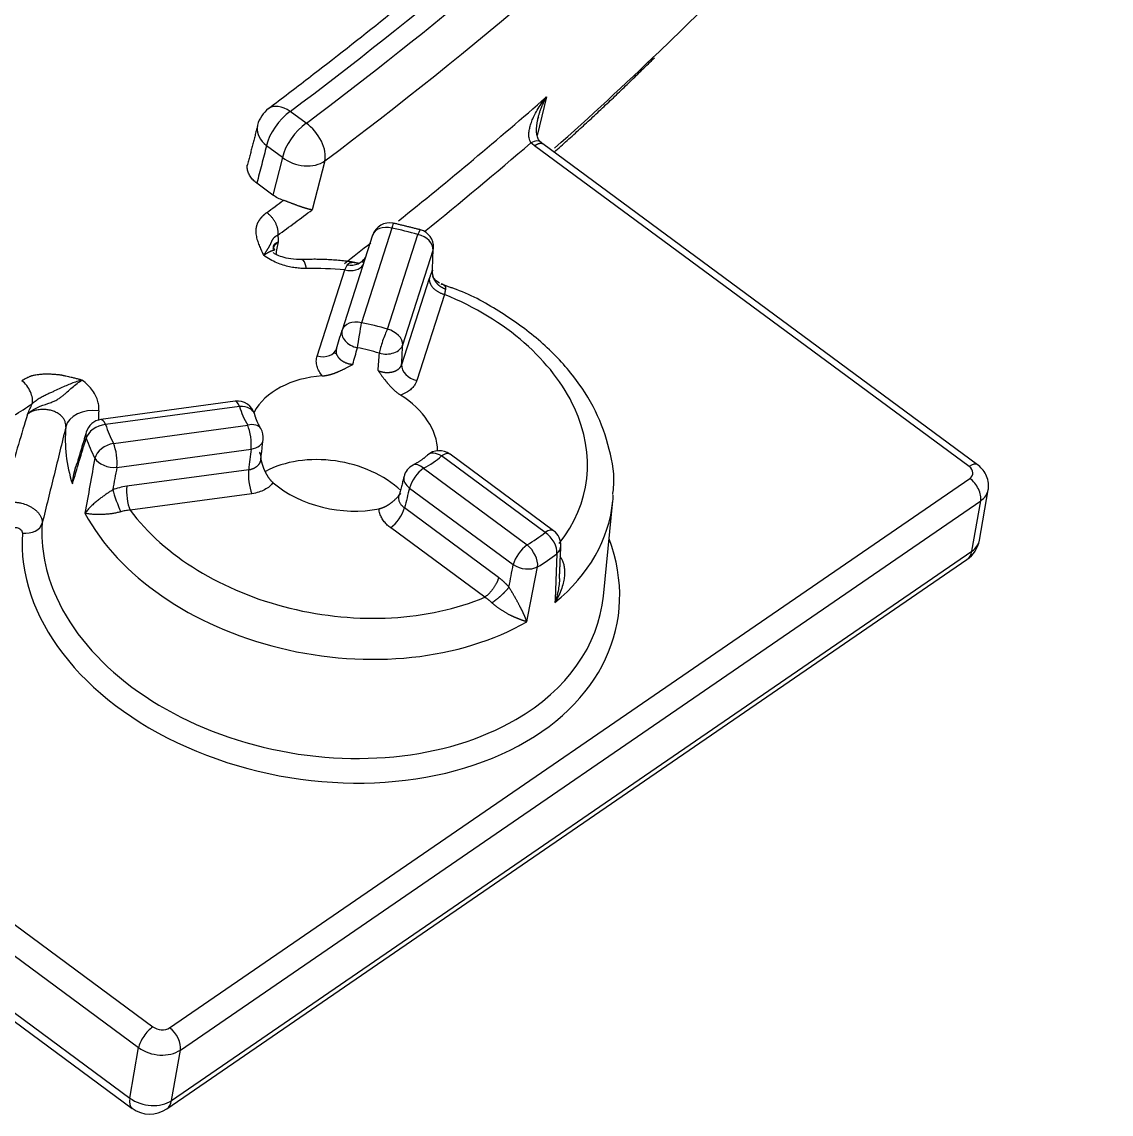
# Model space of a CAD drawing. Header units: millimetres. Extents: x -1286 to 291, y 5350 to 5880.
# Drawn here: x 190.62 to 208.97, y 5606.05 to 5624.45 of the extents above; entities that cross this region are included whole.
import ezdxf

# ---------------------------------------------------------------- set-up
doc = ezdxf.new("R2010")
doc.units = ezdxf.units.MM
doc.layers.add('粗实线层', color=7, linetype='Continuous', lineweight=35)

msp = doc.modelspace()

# ---------------------------------------------------------------- linework, layer by layer
at = {"layer": '粗实线层', "lineweight": 25}
for p, q in [((199.454, 5623.184), (199.298, 5622.533)), ((195.405, 5622.739), (195.136, 5622.937)), ((206.714, 5616.986), (199.394, 5622.394)), ((195.008, 5622.163), (194.739, 5622.362)), ((206.572, 5616.956), (199.254, 5622.362)), ((195.008, 5622.163), (194.844, 5621.531)), ((195.72, 5622.104), (195.507, 5621.281)), ((194.844, 5621.531), (194.575, 5621.73)), ((196.85, 5620.974), (196.337, 5619.377)), ((196.525, 5620.852), (196.012, 5619.255)), ((196.775, 5619.27), (197.288, 5620.866)), ((197.032, 5619.004), (197.545, 5620.601)), ((195.591, 5618.818), (196.058, 5620.269)), ((197.48, 5620.122), (197.014, 5618.671)), ((197.737, 5619.857), (197.271, 5618.406)), ((194.208, 5618.056), (191.949, 5617.749)), ((194.286, 5617.97), (192.026, 5617.663)), ((192.161, 5617.347), (194.421, 5617.654)), ((192.217, 5616.943), (194.477, 5617.25)), ((199.433, 5615.845), (197.687, 5617.135)), ((199.575, 5615.875), (197.829, 5617.165)), ((194.438, 5616.903), (192.385, 5616.624)), ((197.383, 5616.927), (199.13, 5615.637)), ((206.714, 5616.986), (206.71, 5616.989)), ((193.105, 5607.502), (206.585, 5616.755)), ((194.493, 5616.499), (192.441, 5616.221)), ((197.148, 5616.594), (198.894, 5615.305)), ((206.747, 5615.716), (206.896, 5616.565)), ((193.288, 5607.126), (206.768, 5616.38)), ((200.412, 5614.775), (200.572, 5616.378)), ((206.62, 5615.53), (206.768, 5616.38)), ((198.648, 5615.087), (197.062, 5616.259)), ((198.413, 5614.755), (196.827, 5615.927)), ((199.697, 5615.62), (199.697, 5615.629)), ((193.057, 5606.134), (206.537, 5615.388)), ((193.14, 5606.277), (206.62, 5615.53)), ((185.504, 5612.924), (192.823, 5607.518)), ((185.265, 5612.573), (192.584, 5607.167)), ((185.07, 5611.758), (192.436, 5606.317)), ((185.109, 5611.585), (192.474, 5606.144)), ((192.436, 5606.317), (192.584, 5607.167)), ((193.14, 5606.277), (193.288, 5607.126))]:
    msp.add_line(p, q, dxfattribs=at)
for centre, radius, start, end in [((195.074, 5622.584), 0.502, 126.8854, 165.501), ((196.813, 5620.762), 0.301, 78.33, 162.1793), ((197.251, 5620.654), 0.301, 357.7001, 74.0798), ((194.249, 5617.757), 0.301, 14.5568, 97.7315), ((191.989, 5617.45), 0.301, 97.7315, 163.3435), ((194.384, 5617.441), 0.301, 353.5121, 31.0536), ((197.65, 5616.923), 0.301, 53.5479, 131.9778), ((197.346, 5616.714), 0.301, 117.5802, 165.6374), ((199.396, 5615.633), 0.301, 357.5755, 53.5479), ((206.252, 5615.802), 0.502, 304.4683, 350.1023), ((192.773, 5606.549), 0.502, 233.5479, 304.4683)]:
    msp.add_arc(centre, radius, start, end, dxfattribs=at)
for centre, major_axis, ratio, start_param, end_param in [((117.572, 5671.681), (-100.514, 17.538), 0.699163, 2.666587, 3.090362), ((118.304, 5675.876), (99.938, -17.438), 0.699163, 5.701941, 5.898069), ((118.304, 5675.876), (100.3, -17.501), 0.699163, 5.701799, 5.897204), ((118.239, 5675.504), (100.794, -17.587), 0.699163, 5.701799, 5.816581), ((117.572, 5671.681), (-100.514, 17.538), 0.699163, 2.636324, 2.666587), ((117.799, 5672.985), (-100.609, 17.555), 0.699163, 2.588482, 2.628921), ((195.074, 5622.584), (0.299, 0.404), 0.415765, 0.876896, 2.421512), ((195.074, 5622.584), (0.302, -0.402), 0.597551, 2.082404, 3.141583), ((195.074, 5622.584), (0.486, -0.126), 0.704139, 3.244749, 4.147484), ((195.074, 5622.584), (0.486, -0.126), 0.704139, 3.141608, 3.244749), ((195.343, 5622.385), (0.299, 0.404), 0.415765, 0.876896, 2.421512), ((195.343, 5622.385), (0.302, -0.402), 0.597495, 0.45934, 2.082496), ((117.76, 5672.762), (-100.906, 17.607), 0.699163, 2.592375, 2.621288), ((199.156, 5622.199), (-0.201, -0.225), 0.476155, 3.083616, 4.060737), ((195.343, 5622.385), (0.486, -0.126), 0.70414, 4.147487, 5.758798), ((118.131, 5674.885), (100.436, -17.525), 0.699163, 5.692755, 5.697), ((118.092, 5674.662), (100.732, -17.576), 0.699163, 5.692754, 5.701516), ((196.813, 5620.762), (0.287, -0.092), 0.711601, 1.669509, 3.15304), ((196.813, 5620.762), (-0.061, -0.295), 0.031611, 3.141363, 3.916309), ((196.148, 5618.055), (-4.225, 0.737), 0.699163, 4.562622, 4.668161), ((197.251, 5620.654), (-0.083, -0.29), 0.106678, 3.141375, 3.921447), ((117.799, 5672.985), (-100.609, 17.555), 0.699163, 2.574264, 2.581164), ((197.251, 5620.654), (-0.287, 0.092), 0.711601, 3.327571, 4.811101), ((197.251, 5620.654), (-0.301, 0.012), 0.723574, 2.95225, 3.141609), ((195.349, 5619.939), (0.01, -0.502), 0.191446, 2.348767, 3.141675), ((196.095, 5620.481), (-0.287, 0.092), 0.711602, 1.669509, 2.962711), ((196.14, 5620.621), (-0.286, 0.094), 0.888926, 1.731421, 2.953954), ((196.025, 5617.347), (-4.089, 0.714), 0.699163, 4.825733, 4.983467), ((196.025, 5617.347), (-4.089, 0.714), 0.699163, 2.777783, 4.405048), ((196.3, 5619.165), (-0.288, 0.088), 0.6951, 6.271999, 7.961095), ((196.3, 5619.165), (0.287, -0.092), 0.711601, 1.669509, 3.153038), ((196.3, 5619.165), (0.047, 0.298), 0.015553, 3.938061, 5.50884), ((196.148, 5618.055), (1.881, -0.328), 0.699163, 1.355045, 1.592551), ((196.738, 5619.057), (0.096, 0.286), 0.15306, 0.785859, 2.356752), ((196.738, 5619.057), (-0.287, 0.092), 0.711601, 3.327566, 4.81109), ((195.629, 5619.031), (-0.287, 0.092), 0.711601, 1.669509, 3.153039), ((196.111, 5617.843), (1.584, -0.276), 0.699163, 1.355046, 1.592551), ((196.738, 5619.057), (-0.301, 0.017), 0.683031, 1.273677, 2.962772), ((197.308, 5618.618), (0.287, -0.092), 0.711601, 3.327571, 4.811102), ((196.025, 5617.347), (-1.584, 0.276), 0.699163, 5.052819, 6.050519), ((196.025, 5617.347), (-1.584, 0.276), 0.699163, 3.276556, 4.177963), ((118.092, 5674.662), (100.732, -17.576), 0.699163, 5.623662, 5.632421), ((194.249, 5617.757), (0.041, -0.299), 0.295836, 2.320462, 3.141576), ((194.249, 5617.757), (-0.292, -0.076), 0.68135, 3.141871, 4.41202), ((196.148, 5618.055), (1.881, -0.328), 0.699163, 3.449441, 3.686946), ((191.851, 5617.539), (-0.501, 0.045), 0.713738, 4.652647, 6.171083), ((196.025, 5617.347), (4.089, -0.714), 0.699163, 3.200118, 3.25255), ((195.966, 5617.012), (4.584, -0.8), 0.699163, 3.200118, 3.4921), ((191.989, 5617.45), (0.284, 0.1), 0.665583, 1.213408, 2.731831), ((191.989, 5617.45), (0.041, -0.299), 0.295836, 2.32045, 3.141579), ((196.148, 5618.055), (-4.225, 0.737), 0.699163, 0.373831, 0.47937), ((194.384, 5617.441), (-0.258, -0.156), 0.611252, 3.141594, 4.224686), ((194.384, 5617.441), (-0.041, 0.299), 0.295836, 3.978512, 5.462042), ((191.989, 5617.45), (-0.289, 0.086), 0.738288, 6.283165, 6.739697), ((196.113, 5617.854), (-4.522, 0.789), 0.699163, 0.373831, 0.47937), ((194.384, 5617.441), (-0.3, 0.034), 0.642816, 1.957884, 3.141596), ((192.124, 5617.135), (0.269, 0.136), 0.634375, 1.130102, 2.648528), ((192.124, 5617.135), (-0.041, 0.299), 0.295836, 3.978511, 5.462041), ((192.124, 5617.135), (-0.297, 0.055), 0.62496, 0.487819, 2.001551), ((195.778, 5615.932), (1.584, -0.276), 0.699163, 0.818056, 2.415458), ((196.148, 5618.055), (1.881, -0.328), 0.699163, 5.543836, 5.781342), ((197.65, 5616.923), (0.202, -0.224), 0.626805, 2.02788, 3.138755), ((197.65, 5616.923), (-0.179, -0.243), 0.415765, 3.141605, 4.01848), ((194.53, 5616.712), (0.041, -0.299), 0.295836, 3.978512, 5.462042), ((197.346, 5616.714), (0.179, 0.243), 0.415765, 0.876905, 2.360412), ((197.346, 5616.714), (0.14, -0.267), 0.52829, 2.174052, 3.141585), ((206.535, 5616.744), (-0.179, -0.243), 0.415765, 3.181817, 4.018489), ((206.438, 5616.864), (-0.198, 0.035), 0.699163, 2.520996, 4.091792), ((196.025, 5617.347), (-1.584, 0.276), 0.699163, 0.864024, 2.083572), ((197.346, 5616.714), (-0.292, 0.075), 0.650098, 0.067534, 1.002375), ((197.346, 5616.714), (-0.292, 0.075), 0.650098, 6.283178, 6.350714), ((206.548, 5616.543), (-0.171, 0.249), 0.581644, 3.678077, 5.248879), ((192.24, 5616.373), (0.106, -0.282), 0.091291, 3.934388, 5.362114), ((192.478, 5616.433), (0.041, -0.299), 0.295836, 3.978511, 5.462), ((206.4, 5616.651), (-0.495, 0.086), 0.699163, 2.520996, 3.141609), ((206.4, 5616.651), (-0.495, 0.086), 0.699163, 3.141608, 3.225767), ((195.966, 5617.012), (4.584, -0.8), 0.699163, 5.738682, 6.334485), ((195.966, 5617.012), (4.584, -0.8), 0.699163, 0.0513, 0.080342), ((195.966, 5617.012), (4.584, -0.8), 0.699163, 3.644287, 5.586495), ((196.025, 5617.347), (-4.089, 0.714), 0.699163, 0.636942, 2.310655), ((196.864, 5616.139), (-0.179, -0.243), 0.415765, 0.876893, 2.360426), ((190.663, 5616.049), (0.301, -0.02), 0.713021, 4.637365, 6.15568), ((195.689, 5615.425), (-4.7, 0.82), 0.699163, 0.073696, 0.44408), ((195.654, 5615.224), (-4.996, 0.872), 0.699163, 0.073696, 3.530278), ((196.148, 5618.055), (-4.225, 0.737), 0.699163, 2.468227, 2.573765), ((199.396, 5615.633), (-0.179, -0.243), 0.415765, 3.141605, 4.018488), ((199.396, 5615.633), (-0.184, 0.238), 0.602764, 3.69676, 5.215187), ((199.093, 5615.424), (0.179, 0.243), 0.415765, 0.876896, 2.360426), ((199.093, 5615.424), (-0.157, 0.258), 0.558905, 3.761644, 5.280077), ((199.396, 5615.633), (-0.301, 0.013), 0.726549, 2.4829, 3.14161), ((206.252, 5615.802), (-0.495, 0.086), 0.699163, 2.520996, 3.141609), ((196.113, 5617.854), (-4.522, 0.789), 0.699163, 2.468227, 2.573765), ((206.252, 5615.802), (-0.284, 0.414), 0.581644, 3.141575, 3.678077), ((199.093, 5615.424), (-0.296, 0.056), 0.625276, 0.962388, 2.47612), ((195.689, 5615.425), (-4.7, 0.82), 0.699163, 0.44408, 2.447883), ((195.689, 5615.425), (-4.7, 0.82), 0.699163, 2.447883, 3.192856), ((192.786, 5607.305), (0.179, 0.243), 0.415765, 0.87689, 2.447692), ((192.958, 5607.61), (-0.198, 0.035), 0.699163, 0.9502, 2.520996), ((193.068, 5607.289), (-0.171, 0.249), 0.581644, 3.678077, 5.248873), ((192.921, 5607.398), (-0.495, 0.086), 0.699163, 0.9502, 2.520996), ((192.773, 5606.549), (0.299, 0.404), 0.415765, 2.447692, 3.141617), ((192.773, 5606.549), (-0.495, 0.086), 0.699163, 0.9502, 2.520996), ((192.773, 5606.549), (-0.284, 0.414), 0.581644, 3.141575, 3.678077)]:
    msp.add_ellipse(centre, major_axis=major_axis, ratio=ratio, start_param=start_param, end_param=end_param, dxfattribs=at)
for points, knots in [([(205.895, 5633.436), (205.547, 5633.021), (204.517, 5631.827), (202.717, 5629.895), (200.437, 5627.675), (198.019, 5625.536), (196.1, 5623.991), (194.998, 5623.155), (194.772, 5622.985)], [0, 0, 0, 0, 0.109779, 0.319044, 0.528285, 0.737487, 0.946652, 1, 1, 1, 1]), ([(199.296, 5622.741), (199.296, 5622.742), (199.297, 5622.751), (199.3, 5622.77), (199.306, 5622.799), (199.313, 5622.831), (199.321, 5622.86), (199.329, 5622.887), (199.336, 5622.912), (199.344, 5622.937), (199.354, 5622.965), (199.364, 5622.993), (199.376, 5623.022), (199.389, 5623.053), (199.403, 5623.084), (199.418, 5623.117), (199.435, 5623.15), (199.447, 5623.172), (199.454, 5623.184)], [0, 0, 0, 0, 0.003283, 0.059665, 0.121329, 0.188583, 0.261555, 0.312628, 0.366888, 0.424353, 0.485035, 0.548943, 0.61608, 0.686433, 0.759992, 0.836767, 0.916768, 1, 1, 1, 1]), ([(199.351, 5622.428), (199.336, 5622.443), (199.309, 5622.48), (199.282, 5622.584), (199.285, 5622.714), (199.312, 5622.814), (199.324, 5622.849)], [0, 0, 0, 0, 0.153677, 0.338323, 0.773457, 1, 1, 1, 1]), ([(194.575, 5621.73), (194.552, 5621.747), (194.53, 5621.766), (194.502, 5621.795), (194.493, 5621.805), (194.477, 5621.826), (194.469, 5621.837), (194.448, 5621.869), (194.438, 5621.891), (194.426, 5621.925), (194.422, 5621.936), (194.417, 5621.959), (194.415, 5621.971), (194.413, 5621.999), (194.413, 5622.015), (194.415, 5622.031)], [0, 0, 0, 0, 0.211311, 0.211311, 0.316966, 0.316966, 0.422621, 0.422621, 0.633932, 0.633932, 0.739587, 0.739587, 0.845242, 0.845242, 1, 1, 1, 1]), ([(195.507, 5621.281), (195.505, 5621.281), (195.501, 5621.282), (195.495, 5621.283), (195.488, 5621.284), (195.482, 5621.285), (195.476, 5621.286), (195.47, 5621.287), (195.463, 5621.289), (195.457, 5621.29), (195.45, 5621.292), (195.444, 5621.293), (195.437, 5621.295), (195.431, 5621.297), (195.424, 5621.299), (195.417, 5621.301), (195.411, 5621.302), (195.404, 5621.304), (195.398, 5621.306), (195.391, 5621.308), (195.385, 5621.31), (195.378, 5621.312), (195.372, 5621.314), (195.365, 5621.316), (195.359, 5621.318), (195.353, 5621.32), (195.347, 5621.322), (195.341, 5621.324), (195.335, 5621.326), (195.329, 5621.328), (195.323, 5621.33), (195.317, 5621.332), (195.312, 5621.334), (195.306, 5621.336), (195.301, 5621.338), (195.296, 5621.34), (195.287, 5621.343), (195.274, 5621.348), (195.256, 5621.354), (195.239, 5621.361), (195.222, 5621.368), (195.204, 5621.374), (195.187, 5621.381), (195.17, 5621.387), (195.152, 5621.394), (195.135, 5621.4), (195.118, 5621.407), (195.102, 5621.413), (195.085, 5621.419), (195.069, 5621.425), (195.053, 5621.43), (195.037, 5621.436), (195.027, 5621.439), (195.021, 5621.441)], [0, 0, 0, 0, 0.02138, 0.042423, 0.06313, 0.0835, 0.103533, 0.12323, 0.14259, 0.161614, 0.180301, 0.198652, 0.216666, 0.234344, 0.251686, 0.268692, 0.285362, 0.301696, 0.317695, 0.333357, 0.348684, 0.363676, 0.378332, 0.392654, 0.40664, 0.420292, 0.433609, 0.446592, 0.459241, 0.471556, 0.483537, 0.495185, 0.506501, 0.517483, 0.528134, 0.538452, 0.54844, 0.581474, 0.613798, 0.645424, 0.676364, 0.706632, 0.736241, 0.765206, 0.793545, 0.821273, 0.84841, 0.874975, 0.900989, 0.926474, 0.951454, 0.975954, 1, 1, 1, 1]), ([(194.742, 5621.234), (194.738, 5621.232), (194.732, 5621.227), (194.722, 5621.219), (194.713, 5621.212), (194.704, 5621.204), (194.695, 5621.196), (194.686, 5621.188), (194.677, 5621.179), (194.669, 5621.171), (194.661, 5621.163), (194.653, 5621.154), (194.645, 5621.145), (194.638, 5621.136), (194.631, 5621.127), (194.624, 5621.118), (194.618, 5621.109), (194.611, 5621.099), (194.605, 5621.089), (194.6, 5621.08), (194.594, 5621.07), (194.589, 5621.06), (194.583, 5621.049), (194.578, 5621.037), (194.574, 5621.025), (194.57, 5621.012), (194.567, 5620.999), (194.564, 5620.985), (194.561, 5620.971), (194.56, 5620.957), (194.558, 5620.942), (194.558, 5620.926), (194.558, 5620.911), (194.558, 5620.895), (194.561, 5620.869), (194.566, 5620.834), (194.577, 5620.789), (194.59, 5620.746), (194.605, 5620.705), (194.621, 5620.665), (194.638, 5620.627), (194.655, 5620.589), (194.673, 5620.552), (194.685, 5620.527), (194.69, 5620.515)], [0, 0, 0, 0, 0.014029, 0.028065, 0.042111, 0.056169, 0.070239, 0.084321, 0.098415, 0.112523, 0.126643, 0.140778, 0.154929, 0.169096, 0.183281, 0.197487, 0.211714, 0.225966, 0.240242, 0.254544, 0.268872, 0.283224, 0.299128, 0.315529, 0.332418, 0.34978, 0.367597, 0.385851, 0.40453, 0.423622, 0.443117, 0.463005, 0.483278, 0.503928, 0.52495, 0.583721, 0.64099, 0.696516, 0.750296, 0.802381, 0.852987, 0.902519, 0.951395, 1, 1, 1, 1]), ([(194.929, 5620.852), (194.928, 5620.852), (194.926, 5620.851), (194.922, 5620.849), (194.919, 5620.847), (194.914, 5620.845), (194.91, 5620.843), (194.905, 5620.84), (194.901, 5620.838), (194.896, 5620.835), (194.89, 5620.832), (194.885, 5620.828), (194.88, 5620.824), (194.875, 5620.82), (194.87, 5620.816), (194.865, 5620.812), (194.86, 5620.807), (194.855, 5620.802), (194.85, 5620.797), (194.846, 5620.792), (194.842, 5620.786), (194.839, 5620.781), (194.835, 5620.775), (194.832, 5620.77), (194.829, 5620.764), (194.826, 5620.759), (194.824, 5620.753), (194.821, 5620.747), (194.819, 5620.742), (194.817, 5620.736), (194.814, 5620.731), (194.812, 5620.725), (194.81, 5620.72), (194.807, 5620.714), (194.805, 5620.708), (194.802, 5620.702), (194.799, 5620.696), (194.796, 5620.69), (194.793, 5620.683), (194.789, 5620.677), (194.786, 5620.67), (194.781, 5620.662), (194.777, 5620.654), (194.772, 5620.646), (194.767, 5620.637), (194.761, 5620.628), (194.755, 5620.618), (194.748, 5620.608), (194.741, 5620.597), (194.734, 5620.585), (194.726, 5620.572), (194.718, 5620.559), (194.709, 5620.545), (194.7, 5620.53), (194.694, 5620.52), (194.69, 5620.515)], [0, 0, 0, 0, 0.005645, 0.012155, 0.019523, 0.027741, 0.036796, 0.046677, 0.057367, 0.068849, 0.081099, 0.094092, 0.107797, 0.122179, 0.137197, 0.152814, 0.169001, 0.185724, 0.202952, 0.22065, 0.238781, 0.257309, 0.276194, 0.295395, 0.31487, 0.334577, 0.35449, 0.374589, 0.39486, 0.415293, 0.435884, 0.456639, 0.477567, 0.498666, 0.519936, 0.541382, 0.563017, 0.584858, 0.606916, 0.629201, 0.651724, 0.674503, 0.697554, 0.720885, 0.744512, 0.768449, 0.792708, 0.817303, 0.842247, 0.867554, 0.893237, 0.919309, 0.945785, 0.972677, 1, 1, 1, 1]), ([(194.69, 5620.515), (194.691, 5620.516), (194.694, 5620.517), (194.697, 5620.52), (194.701, 5620.522), (194.704, 5620.525), (194.708, 5620.528), (194.712, 5620.531), (194.717, 5620.534), (194.721, 5620.537), (194.725, 5620.54), (194.73, 5620.543), (194.735, 5620.546), (194.74, 5620.549), (194.745, 5620.552), (194.75, 5620.555), (194.755, 5620.558), (194.76, 5620.561), (194.765, 5620.564), (194.771, 5620.568), (194.776, 5620.57), (194.782, 5620.573), (194.787, 5620.576), (194.793, 5620.579), (194.799, 5620.582), (194.804, 5620.584), (194.81, 5620.587), (194.816, 5620.589), (194.821, 5620.591), (194.827, 5620.593), (194.832, 5620.595), (194.837, 5620.596), (194.843, 5620.598), (194.848, 5620.599), (194.851, 5620.6), (194.854, 5620.601), (194.856, 5620.601), (194.858, 5620.602), (194.861, 5620.603), (194.864, 5620.605), (194.868, 5620.606), (194.871, 5620.607), (194.874, 5620.608), (194.876, 5620.609), (194.877, 5620.61), (194.877, 5620.611), (194.876, 5620.613), (194.874, 5620.614), (194.871, 5620.616), (194.868, 5620.619), (194.865, 5620.622), (194.862, 5620.626), (194.86, 5620.63), (194.857, 5620.635), (194.855, 5620.64), (194.854, 5620.647), (194.853, 5620.653), (194.854, 5620.658), (194.854, 5620.663), (194.855, 5620.666), (194.856, 5620.67), (194.857, 5620.674), (194.858, 5620.677), (194.86, 5620.681), (194.862, 5620.684), (194.864, 5620.687), (194.866, 5620.691), (194.868, 5620.694), (194.87, 5620.697), (194.873, 5620.7), (194.875, 5620.703), (194.878, 5620.705), (194.88, 5620.708), (194.883, 5620.71), (194.886, 5620.713), (194.888, 5620.715), (194.891, 5620.717), (194.894, 5620.719), (194.897, 5620.721), (194.899, 5620.723), (194.902, 5620.725), (194.905, 5620.726), (194.907, 5620.728), (194.91, 5620.729), (194.912, 5620.73), (194.915, 5620.732), (194.917, 5620.733), (194.919, 5620.734), (194.921, 5620.735), (194.923, 5620.736), (194.925, 5620.736), (194.927, 5620.737), (194.928, 5620.738), (194.93, 5620.738), (194.931, 5620.739), (194.933, 5620.739), (194.934, 5620.74), (194.935, 5620.74), (194.935, 5620.74), (194.936, 5620.74), (194.937, 5620.741), (194.937, 5620.741), (194.937, 5620.741), (194.937, 5620.741), (194.938, 5620.741)], [0, 0, 0, 0, 0.004567, 0.00937, 0.014409, 0.019685, 0.025198, 0.030947, 0.036933, 0.043155, 0.049615, 0.056311, 0.063245, 0.070416, 0.077825, 0.085471, 0.093355, 0.101478, 0.109839, 0.118439, 0.127279, 0.136359, 0.14568, 0.155242, 0.165046, 0.175093, 0.185385, 0.195923, 0.206709, 0.217744, 0.229031, 0.240573, 0.252374, 0.264437, 0.276767, 0.280146, 0.285934, 0.294144, 0.3048, 0.317932, 0.333589, 0.35184, 0.372802, 0.39664, 0.420854, 0.44593, 0.472052, 0.49942, 0.528255, 0.550735, 0.573848, 0.597639, 0.622161, 0.647472, 0.676125, 0.701589, 0.723433, 0.741356, 0.755154, 0.764685, 0.774751, 0.784652, 0.794385, 0.803944, 0.813325, 0.822518, 0.831516, 0.840313, 0.848903, 0.857279, 0.865437, 0.873372, 0.881082, 0.888561, 0.895808, 0.902819, 0.909593, 0.916128, 0.922421, 0.928473, 0.934281, 0.939845, 0.945164, 0.950238, 0.955066, 0.959648, 0.963984, 0.968073, 0.971916, 0.975513, 0.978863, 0.981966, 0.984823, 0.987434, 0.989798, 0.991916, 0.993788, 0.995413, 0.996793, 0.997926, 0.998814, 0.999455, 0.999851, 1, 1, 1, 1]), ([(194.852, 5620.616), (194.852, 5620.617), (194.852, 5620.618), (194.856, 5620.643), (194.865, 5620.666), (194.894, 5620.707), (194.913, 5620.725), (194.938, 5620.741)], [0, 0, 0, 0, 0.025816, 0.025816, 0.512908, 0.512908, 1, 1, 1, 1]), ([(194.929, 5620.852), (194.929, 5620.849), (194.93, 5620.841), (194.931, 5620.83), (194.932, 5620.817), (194.934, 5620.804), (194.935, 5620.79), (194.936, 5620.774), (194.937, 5620.758), (194.937, 5620.747), (194.938, 5620.741)], [0, 0, 0, 0, 0.098039, 0.203768, 0.317195, 0.438326, 0.567168, 0.703725, 0.848001, 1, 1, 1, 1]), ([(195.348, 5620.442), (195.274, 5620.442), (195.146, 5620.449), (194.995, 5620.486), (194.9, 5620.524), (194.865, 5620.548), (194.854, 5620.56)], [0, 0, 0, 0, 0.275603, 0.529606, 0.768836, 1, 1, 1, 1]), ([(196.103, 5620.354), (196.104, 5620.356), (196.105, 5620.358), (196.108, 5620.362), (196.11, 5620.365), (196.113, 5620.368), (196.115, 5620.371), (196.118, 5620.374), (196.121, 5620.377), (196.125, 5620.379), (196.128, 5620.381), (196.131, 5620.384), (196.135, 5620.386), (196.139, 5620.388), (196.143, 5620.389), (196.147, 5620.391), (196.152, 5620.392), (196.156, 5620.394), (196.161, 5620.395), (196.166, 5620.396), (196.171, 5620.396), (196.176, 5620.397), (196.182, 5620.397), (196.187, 5620.398), (196.193, 5620.398), (196.199, 5620.398), (196.205, 5620.397), (196.211, 5620.397), (196.218, 5620.396), (196.224, 5620.396), (196.231, 5620.395), (196.238, 5620.394), (196.245, 5620.392), (196.251, 5620.391), (196.258, 5620.39), (196.265, 5620.388), (196.273, 5620.386), (196.281, 5620.385), (196.286, 5620.383), (196.288, 5620.382)], [0, 0, 0, 0, 0.023896, 0.047894, 0.072005, 0.096236, 0.120596, 0.145095, 0.169741, 0.194542, 0.219508, 0.244646, 0.269965, 0.295473, 0.321178, 0.347089, 0.373212, 0.399557, 0.42613, 0.452938, 0.47999, 0.507292, 0.534851, 0.562674, 0.590768, 0.619139, 0.647793, 0.676738, 0.705978, 0.73552, 0.765369, 0.795531, 0.826012, 0.850197, 0.876852, 0.905986, 0.937607, 0.971723, 1, 1, 1, 1]), ([(196.379, 5620.442), (196.368, 5620.441), (196.357, 5620.43), (196.35, 5620.408), (196.353, 5620.394)], [0, 0, 0, 0, 0.554031, 1, 1, 1, 1]), ([(197.532, 5620.26), (197.531, 5620.258), (197.529, 5620.254), (197.526, 5620.247), (197.523, 5620.241), (197.52, 5620.234), (197.517, 5620.226), (197.514, 5620.219), (197.511, 5620.211), (197.508, 5620.203), (197.505, 5620.195), (197.502, 5620.187), (197.499, 5620.178), (197.496, 5620.17), (197.493, 5620.16), (197.49, 5620.151), (197.486, 5620.142), (197.483, 5620.132), (197.481, 5620.125), (197.48, 5620.122)], [0, 0, 0, 0, 0.057616, 0.115378, 0.173288, 0.231348, 0.289559, 0.347923, 0.40644, 0.465111, 0.523936, 0.582915, 0.642047, 0.701332, 0.760768, 0.820354, 0.88009, 0.939972, 1, 1, 1, 1]), ([(197.527, 5620.26), (197.528, 5620.261), (197.53, 5620.262), (197.532, 5620.264), (197.534, 5620.266), (197.536, 5620.267), (197.537, 5620.267), (197.537, 5620.267), (197.537, 5620.267), (197.537, 5620.265), (197.536, 5620.264), (197.534, 5620.262), (197.532, 5620.261), (197.532, 5620.26)], [0, 0, 0, 0, 0.100887, 0.203943, 0.304045, 0.401195, 0.495401, 0.586672, 0.675015, 0.760455, 0.843065, 0.922901, 1, 1, 1, 1]), ([(197.654, 5620.048), (197.625, 5620.062), (197.582, 5620.093), (197.549, 5620.141), (197.539, 5620.163)], [0, 0, 0, 0, 0.568085, 1, 1, 1, 1]), ([(197.686, 5620.039), (197.686, 5620.039), (197.69, 5620.037), (197.697, 5620.034), (197.707, 5620.029), (197.716, 5620.023), (197.724, 5620.017), (197.731, 5620.011), (197.737, 5620.005), (197.742, 5619.999), (197.746, 5619.992), (197.749, 5619.986), (197.752, 5619.979), (197.754, 5619.973), (197.755, 5619.967), (197.755, 5619.961), (197.755, 5619.955), (197.754, 5619.951), (197.754, 5619.949)], [0, 0, 0, 0, 0.001492, 0.086531, 0.173203, 0.261532, 0.340647, 0.416386, 0.488792, 0.557911, 0.623796, 0.686502, 0.746091, 0.802632, 0.856201, 0.906884, 0.95478, 1, 1, 1, 1]), ([(197.754, 5619.949), (197.754, 5619.947), (197.753, 5619.944), (197.751, 5619.938), (197.75, 5619.932), (197.749, 5619.926), (197.747, 5619.919), (197.746, 5619.912), (197.745, 5619.905), (197.744, 5619.898), (197.742, 5619.89), (197.741, 5619.882), (197.74, 5619.874), (197.738, 5619.865), (197.738, 5619.86), (197.737, 5619.857)], [0, 0, 0, 0, 0.074415, 0.149242, 0.224482, 0.300138, 0.376211, 0.452703, 0.529616, 0.606951, 0.684709, 0.762892, 0.841501, 0.920536, 1, 1, 1, 1]), ([(200.569, 5616.483), (200.575, 5616.518), (200.614, 5616.769), (200.53, 5617.251), (200.305, 5617.898), (199.91, 5618.511), (199.377, 5619.074), (198.71, 5619.554), (198.202, 5619.843), (197.916, 5619.945), (197.906, 5619.949)], [0, 0, 0, 0, 0.025702, 0.182987, 0.340734, 0.500857, 0.663684, 0.828367, 0.993887, 1, 1, 1, 1]), ([(195.916, 5618.941), (195.916, 5618.939), (195.915, 5618.935), (195.913, 5618.93), (195.912, 5618.924), (195.911, 5618.919), (195.91, 5618.913), (195.91, 5618.906), (195.909, 5618.9), (195.909, 5618.893), (195.91, 5618.887), (195.911, 5618.879), (195.912, 5618.872), (195.913, 5618.865), (195.915, 5618.857), (195.918, 5618.849), (195.921, 5618.841), (195.925, 5618.833), (195.929, 5618.824), (195.933, 5618.817), (195.936, 5618.812), (195.937, 5618.81)], [0, 0, 0, 0, 0.039619, 0.080693, 0.123252, 0.167327, 0.212949, 0.260144, 0.308936, 0.359349, 0.411401, 0.465107, 0.52048, 0.577527, 0.636251, 0.696648, 0.758709, 0.82242, 0.887758, 0.954695, 1, 1, 1, 1]), ([(195.937, 5618.81), (195.938, 5618.809), (195.94, 5618.806), (195.945, 5618.799), (195.952, 5618.79), (195.959, 5618.782), (195.968, 5618.773), (195.976, 5618.765), (195.986, 5618.756), (195.996, 5618.748), (196.007, 5618.74), (196.019, 5618.733), (196.031, 5618.726), (196.044, 5618.719), (196.057, 5618.712), (196.071, 5618.706), (196.085, 5618.701), (196.099, 5618.696), (196.114, 5618.691), (196.129, 5618.687), (196.145, 5618.684), (196.16, 5618.681), (196.175, 5618.679), (196.186, 5618.678), (196.191, 5618.678)], [0, 0, 0, 0, 0.01384, 0.055616, 0.098266, 0.141751, 0.186031, 0.231058, 0.276781, 0.323142, 0.370082, 0.417534, 0.46543, 0.513697, 0.562261, 0.611046, 0.659974, 0.708965, 0.757944, 0.806831, 0.855551, 0.904033, 0.952204, 1, 1, 1, 1]), ([(191.628, 5618.413), (191.618, 5618.415), (191.599, 5618.42), (191.57, 5618.428), (191.54, 5618.435), (191.51, 5618.443), (191.48, 5618.451), (191.445, 5618.459), (191.404, 5618.469), (191.367, 5618.477), (191.339, 5618.483), (191.322, 5618.487), (191.307, 5618.49), (191.295, 5618.492), (191.28, 5618.495), (191.261, 5618.497), (191.235, 5618.501), (191.203, 5618.504), (191.167, 5618.507), (191.129, 5618.509), (191.094, 5618.511), (191.064, 5618.512), (191.039, 5618.513), (191.018, 5618.513), (191.004, 5618.513), (190.992, 5618.512), (190.977, 5618.511), (190.956, 5618.51), (190.928, 5618.507), (190.893, 5618.503), (190.855, 5618.497), (190.823, 5618.492), (190.8, 5618.487), (190.787, 5618.484), (190.777, 5618.481), (190.768, 5618.478), (190.756, 5618.473), (190.74, 5618.467), (190.723, 5618.459), (190.707, 5618.451), (190.684, 5618.44), (190.654, 5618.425), (190.629, 5618.41), (190.617, 5618.403)], [0, 0, 0, 0, 0.02736, 0.055097, 0.083208, 0.111779, 0.140956, 0.170837, 0.210955, 0.256773, 0.275168, 0.291322, 0.305177, 0.316682, 0.325788, 0.345766, 0.37027, 0.399401, 0.433254, 0.471915, 0.503802, 0.53169, 0.555477, 0.57501, 0.590175, 0.595498, 0.609358, 0.631771, 0.654375, 0.690278, 0.732997, 0.765563, 0.787741, 0.799379, 0.807326, 0.817861, 0.830982, 0.846684, 0.871035, 0.890413, 0.904841, 0.952512, 1, 1, 1, 1]), ([(195.678, 5618.484), (195.681, 5618.484), (195.687, 5618.484), (195.696, 5618.485), (195.705, 5618.486), (195.714, 5618.487), (195.723, 5618.488), (195.732, 5618.49), (195.741, 5618.491), (195.751, 5618.493), (195.76, 5618.495), (195.769, 5618.496), (195.779, 5618.498), (195.788, 5618.501), (195.797, 5618.503), (195.807, 5618.505), (195.816, 5618.508), (195.825, 5618.51), (195.835, 5618.513), (195.844, 5618.516), (195.853, 5618.519), (195.862, 5618.522), (195.871, 5618.525), (195.88, 5618.528), (195.889, 5618.532), (195.897, 5618.535), (195.906, 5618.539), (195.915, 5618.542), (195.923, 5618.546), (195.931, 5618.549), (195.941, 5618.553), (195.951, 5618.558), (195.964, 5618.563), (195.977, 5618.569), (195.992, 5618.575), (196.008, 5618.582), (196.026, 5618.59), (196.044, 5618.599), (196.062, 5618.608), (196.082, 5618.618), (196.102, 5618.629), (196.123, 5618.641), (196.145, 5618.653), (196.168, 5618.665), (196.183, 5618.673), (196.191, 5618.678)], [0, 0, 0, 0, 0.015469, 0.031061, 0.046769, 0.062586, 0.078504, 0.094515, 0.11061, 0.126783, 0.143023, 0.159324, 0.175677, 0.192074, 0.208507, 0.224967, 0.241449, 0.257943, 0.274442, 0.290941, 0.307432, 0.323909, 0.340366, 0.356797, 0.373197, 0.389562, 0.405887, 0.422166, 0.438398, 0.454578, 0.470704, 0.492075, 0.516313, 0.543354, 0.573115, 0.605508, 0.640435, 0.677796, 0.717492, 0.759426, 0.80351, 0.849665, 0.897825, 0.947944, 1, 1, 1, 1]), ([(196.617, 5618.573), (196.62, 5618.572), (196.625, 5618.57), (196.633, 5618.567), (196.641, 5618.564), (196.65, 5618.561), (196.658, 5618.558), (196.666, 5618.556), (196.675, 5618.554), (196.684, 5618.552), (196.692, 5618.55), (196.701, 5618.548), (196.71, 5618.547), (196.718, 5618.545), (196.727, 5618.544), (196.736, 5618.543), (196.745, 5618.542), (196.754, 5618.542), (196.763, 5618.542), (196.771, 5618.541), (196.78, 5618.542), (196.789, 5618.542), (196.797, 5618.542), (196.806, 5618.543), (196.814, 5618.544), (196.822, 5618.545), (196.83, 5618.546), (196.838, 5618.547), (196.846, 5618.548), (196.854, 5618.55), (196.861, 5618.552), (196.869, 5618.554), (196.876, 5618.556), (196.883, 5618.558), (196.89, 5618.56), (196.897, 5618.563), (196.903, 5618.565), (196.91, 5618.568), (196.916, 5618.571), (196.922, 5618.574), (196.928, 5618.577), (196.933, 5618.58), (196.938, 5618.583), (196.944, 5618.586), (196.949, 5618.59), (196.953, 5618.593), (196.958, 5618.596), (196.962, 5618.6), (196.966, 5618.603), (196.97, 5618.607), (196.974, 5618.61), (196.978, 5618.614), (196.981, 5618.617), (196.985, 5618.621), (196.988, 5618.625), (196.991, 5618.628), (196.993, 5618.632), (196.996, 5618.636), (196.998, 5618.639), (197.001, 5618.643), (197.003, 5618.647), (197.005, 5618.65), (197.006, 5618.654), (197.008, 5618.657), (197.01, 5618.661), (197.011, 5618.664), (197.013, 5618.668), (197.013, 5618.67), (197.014, 5618.671)], [0, 0, 0, 0, 0.016484, 0.033072, 0.049758, 0.066536, 0.0834, 0.100343, 0.117357, 0.134437, 0.151574, 0.168761, 0.18599, 0.203254, 0.220545, 0.237854, 0.255173, 0.272494, 0.28981, 0.307111, 0.324389, 0.341636, 0.358844, 0.376005, 0.393111, 0.410154, 0.427126, 0.444019, 0.460828, 0.477543, 0.494158, 0.510667, 0.527064, 0.543341, 0.559492, 0.575513, 0.591398, 0.607142, 0.62274, 0.638187, 0.653479, 0.668613, 0.683584, 0.69839, 0.713027, 0.727492, 0.741784, 0.7559, 0.769838, 0.783597, 0.797174, 0.810569, 0.823782, 0.83681, 0.849655, 0.862315, 0.87479, 0.887082, 0.899189, 0.911112, 0.922853, 0.934412, 0.945789, 0.956986, 0.968005, 0.978846, 0.98951, 1, 1, 1, 1]), ([(196.617, 5618.573), (196.621, 5618.568), (196.629, 5618.557), (196.641, 5618.541), (196.652, 5618.524), (196.664, 5618.507), (196.676, 5618.49), (196.689, 5618.473), (196.702, 5618.456), (196.715, 5618.439), (196.727, 5618.425), (196.735, 5618.415), (196.741, 5618.408), (196.748, 5618.4), (196.754, 5618.391), (196.762, 5618.382), (196.769, 5618.372), (196.778, 5618.361), (196.787, 5618.349), (196.798, 5618.337), (196.809, 5618.324), (196.822, 5618.311), (196.834, 5618.298), (196.847, 5618.284), (196.86, 5618.271), (196.873, 5618.258), (196.886, 5618.246), (196.9, 5618.233), (196.914, 5618.221), (196.928, 5618.21), (196.942, 5618.199), (196.956, 5618.188), (196.97, 5618.178), (196.984, 5618.169), (196.993, 5618.163), (196.998, 5618.16)], [0, 0, 0, 0, 0.036602, 0.073582, 0.11097, 0.148792, 0.187076, 0.225847, 0.265131, 0.304954, 0.345342, 0.360331, 0.376759, 0.39466, 0.414065, 0.435005, 0.457511, 0.481613, 0.50734, 0.53472, 0.565677, 0.596806, 0.628083, 0.659479, 0.69096, 0.722485, 0.754012, 0.785491, 0.816871, 0.8481, 0.87912, 0.909876, 0.940311, 0.97037, 1, 1, 1, 1]), ([(190.792, 5618.013), (190.799, 5618.04), (190.799, 5618.073), (190.789, 5618.142), (190.777, 5618.179), (190.745, 5618.252), (190.723, 5618.288), (190.674, 5618.352), (190.646, 5618.38), (190.617, 5618.403)], [0, 0, 0, 0, 0.25, 0.25, 0.5, 0.5, 0.75, 0.75, 1, 1, 1, 1]), ([(190.712, 5617.84), (190.758, 5617.887), (190.819, 5617.924), (190.94, 5617.98), (191.001, 5618), (191.08, 5618.027), (191.117, 5618.04), (191.149, 5618.053), (191.17, 5618.062), (191.2, 5618.076), (191.227, 5618.092), (191.26, 5618.114), (191.276, 5618.125), (191.307, 5618.149), (191.322, 5618.162), (191.351, 5618.187), (191.365, 5618.2), (191.408, 5618.238), (191.436, 5618.263), (191.492, 5618.312), (191.52, 5618.335), (191.574, 5618.377), (191.602, 5618.396), (191.628, 5618.413)], [0, 0, 0, 0, 0.125, 0.125, 0.25, 0.25, 0.3125, 0.34375, 0.34375, 0.375, 0.4375, 0.4375, 0.5, 0.5, 0.5625, 0.5625, 0.625, 0.625, 0.75, 0.75, 0.875, 0.875, 1, 1, 1, 1]), ([(191.628, 5618.413), (191.6, 5618.405), (191.571, 5618.397), (191.513, 5618.378), (191.484, 5618.367), (191.424, 5618.344), (191.394, 5618.331), (191.333, 5618.305), (191.301, 5618.291), (191.237, 5618.262), (191.204, 5618.246), (191.151, 5618.222), (191.133, 5618.213), (191.095, 5618.196), (191.076, 5618.187), (191.035, 5618.167), (191.014, 5618.157), (190.971, 5618.135), (190.949, 5618.123), (190.903, 5618.097), (190.88, 5618.082), (190.835, 5618.05), (190.813, 5618.032), (190.792, 5618.013)], [0, 0, 0, 0, 0.125, 0.125, 0.25, 0.25, 0.375, 0.375, 0.5, 0.5, 0.625, 0.625, 0.6875, 0.6875, 0.75, 0.75, 0.8125, 0.8125, 0.875, 0.875, 0.9375, 0.9375, 1, 1, 1, 1]), ([(194.438, 5616.903), (194.44, 5616.903), (194.445, 5616.904), (194.452, 5616.905), (194.46, 5616.907), (194.468, 5616.908), (194.476, 5616.91), (194.484, 5616.913), (194.492, 5616.915), (194.501, 5616.918), (194.509, 5616.921), (194.518, 5616.925), (194.526, 5616.929), (194.535, 5616.933), (194.544, 5616.938), (194.552, 5616.943), (194.561, 5616.949), (194.569, 5616.955), (194.578, 5616.961), (194.586, 5616.968), (194.593, 5616.976), (194.601, 5616.983), (194.608, 5616.992), (194.615, 5617), (194.621, 5617.009), (194.627, 5617.019), (194.632, 5617.029), (194.636, 5617.039), (194.64, 5617.05), (194.643, 5617.06), (194.645, 5617.072), (194.647, 5617.083), (194.648, 5617.095), (194.648, 5617.107), (194.647, 5617.118), (194.645, 5617.13), (194.643, 5617.142), (194.64, 5617.154), (194.636, 5617.166), (194.631, 5617.178), (194.626, 5617.19), (194.622, 5617.197), (194.62, 5617.201)], [0, 0, 0, 0, 0.014813, 0.03017, 0.046081, 0.062559, 0.079615, 0.097258, 0.115497, 0.134342, 0.153799, 0.173873, 0.194571, 0.215893, 0.237841, 0.260414, 0.283609, 0.307419, 0.331837, 0.356852, 0.38245, 0.408614, 0.435324, 0.462557, 0.490287, 0.518485, 0.547118, 0.576151, 0.605545, 0.63526, 0.665253, 0.695478, 0.725889, 0.756438, 0.787076, 0.817754, 0.848424, 0.879037, 0.909546, 0.939905, 0.97007, 1, 1, 1, 1]), ([(194.849, 5616.685), (194.847, 5616.686), (194.843, 5616.69), (194.837, 5616.696), (194.831, 5616.701), (194.825, 5616.707), (194.819, 5616.714), (194.814, 5616.72), (194.808, 5616.727), (194.802, 5616.734), (194.796, 5616.741), (194.791, 5616.748), (194.785, 5616.756), (194.779, 5616.764), (194.774, 5616.772), (194.768, 5616.78), (194.763, 5616.788), (194.758, 5616.796), (194.753, 5616.805), (194.747, 5616.814), (194.742, 5616.822), (194.737, 5616.831), (194.732, 5616.84), (194.728, 5616.849), (194.723, 5616.859), (194.718, 5616.868), (194.714, 5616.877), (194.71, 5616.887), (194.705, 5616.896), (194.701, 5616.906), (194.697, 5616.915), (194.693, 5616.925), (194.69, 5616.935), (194.686, 5616.944), (194.683, 5616.954), (194.679, 5616.964), (194.676, 5616.974), (194.673, 5616.983), (194.67, 5616.993), (194.667, 5617.003), (194.664, 5617.013), (194.661, 5617.023), (194.658, 5617.033), (194.656, 5617.042), (194.653, 5617.052), (194.651, 5617.062), (194.649, 5617.069), (194.648, 5617.073), (194.648, 5617.074)], [0, 0, 0, 0, 0.019673, 0.039589, 0.059742, 0.080123, 0.100725, 0.121538, 0.142552, 0.163758, 0.185145, 0.206703, 0.228422, 0.250289, 0.272294, 0.294426, 0.316674, 0.339027, 0.361474, 0.384005, 0.406609, 0.429277, 0.451999, 0.474765, 0.497566, 0.520395, 0.543243, 0.566102, 0.588966, 0.611828, 0.634682, 0.657522, 0.680343, 0.703141, 0.725912, 0.748654, 0.771363, 0.794037, 0.816677, 0.83928, 0.861848, 0.88438, 0.906877, 0.929343, 0.951777, 0.974185, 0.996568, 1, 1, 1, 1]), ([(191.469, 5616.663), (191.47, 5616.669), (191.471, 5616.68), (191.473, 5616.698), (191.475, 5616.715), (191.477, 5616.732), (191.48, 5616.749), (191.482, 5616.766), (191.485, 5616.783), (191.488, 5616.799), (191.491, 5616.815), (191.494, 5616.831), (191.498, 5616.847), (191.501, 5616.862), (191.505, 5616.877), (191.509, 5616.892), (191.513, 5616.907), (191.517, 5616.922), (191.521, 5616.936), (191.526, 5616.95), (191.53, 5616.964), (191.535, 5616.978), (191.539, 5616.99), (191.542, 5616.997), (191.543, 5617.001)], [0, 0, 0, 0, 0.051976, 0.103388, 0.154238, 0.204525, 0.254249, 0.30341, 0.352007, 0.400042, 0.44751, 0.494405, 0.540719, 0.586448, 0.631585, 0.676126, 0.720068, 0.763408, 0.806142, 0.848268, 0.889785, 0.930692, 0.970988, 1, 1, 1, 1]), ([(206.899, 5616.589), (206.903, 5616.629), (206.899, 5616.706), (206.861, 5616.82), (206.795, 5616.918), (206.74, 5616.968), (206.71, 5616.989)], [0, 0, 0, 0, 0.265743, 0.526747, 0.773794, 1, 1, 1, 1]), ([(196.633, 5616.247), (196.636, 5616.247), (196.642, 5616.249), (196.651, 5616.251), (196.66, 5616.253), (196.669, 5616.256), (196.678, 5616.259), (196.687, 5616.262), (196.696, 5616.265), (196.705, 5616.268), (196.714, 5616.272), (196.723, 5616.276), (196.732, 5616.28), (196.741, 5616.285), (196.75, 5616.289), (196.759, 5616.294), (196.768, 5616.299), (196.777, 5616.305), (196.786, 5616.31), (196.795, 5616.316), (196.804, 5616.322), (196.814, 5616.328), (196.823, 5616.335), (196.832, 5616.341), (196.841, 5616.348), (196.85, 5616.355), (196.86, 5616.363), (196.872, 5616.373), (196.888, 5616.387), (196.908, 5616.405), (196.929, 5616.426), (196.951, 5616.448), (196.975, 5616.473), (196.99, 5616.491), (196.998, 5616.5)], [0, 0, 0, 0, 0.021078, 0.042196, 0.063368, 0.084609, 0.105935, 0.12736, 0.1489, 0.170568, 0.192379, 0.214347, 0.236486, 0.258808, 0.281328, 0.304056, 0.327007, 0.350191, 0.37362, 0.397307, 0.42126, 0.445492, 0.470012, 0.494829, 0.519954, 0.545396, 0.571163, 0.597264, 0.650981, 0.710159, 0.77488, 0.845204, 0.92118, 1, 1, 1, 1]), ([(190.254, 5616.305), (190.27, 5616.314), (190.287, 5616.322), (190.324, 5616.336), (190.343, 5616.342), (190.383, 5616.35), (190.404, 5616.353), (190.446, 5616.357), (190.467, 5616.357), (190.509, 5616.356), (190.53, 5616.354), (190.57, 5616.349), (190.59, 5616.345), (190.647, 5616.331), (190.681, 5616.319), (190.72, 5616.303), (190.727, 5616.299), (190.742, 5616.292), (190.75, 5616.288), (190.773, 5616.276), (190.788, 5616.266), (190.818, 5616.246), (190.833, 5616.235), (190.861, 5616.211), (190.874, 5616.198), (190.886, 5616.185)], [0, 0, 0, 0, 0.083335, 0.083335, 0.16667, 0.16667, 0.250005, 0.250005, 0.33334, 0.33334, 0.416675, 0.416675, 0.50001, 0.50001, 0.66668, 0.66668, 0.708348, 0.708348, 0.750015, 0.750015, 0.83335, 0.83335, 0.916685, 0.916685, 1, 1, 1, 1]), ([(197.062, 5616.259), (197.056, 5616.263), (197.039, 5616.276), (197.012, 5616.303), (196.986, 5616.342), (196.968, 5616.389), (196.965, 5616.428), (196.968, 5616.45), (196.969, 5616.455)], [0, 0, 0, 0, 0.077755, 0.255323, 0.455762, 0.682337, 0.934468, 1, 1, 1, 1]), ([(190.886, 5616.185), (190.886, 5616.185), (190.886, 5616.185), (190.898, 5616.171), (190.909, 5616.157), (190.928, 5616.127), (190.936, 5616.112), (190.949, 5616.08), (190.954, 5616.064), (190.96, 5616.032), (190.961, 5616.016), (190.96, 5616.001)], [0, 0, 0, 0, 0.000061, 0.000061, 0.250046, 0.250046, 0.50003, 0.50003, 0.750015, 0.750015, 1, 1, 1, 1]), ([(198.822, 5614.926), (198.819, 5614.929), (198.813, 5614.936), (198.803, 5614.947), (198.794, 5614.957), (198.784, 5614.967), (198.774, 5614.977), (198.764, 5614.987), (198.754, 5614.997), (198.744, 5615.007), (198.734, 5615.016), (198.723, 5615.026), (198.713, 5615.035), (198.702, 5615.044), (198.692, 5615.053), (198.681, 5615.062), (198.67, 5615.07), (198.659, 5615.079), (198.652, 5615.084), (198.648, 5615.087)], [0, 0, 0, 0, 0.057522, 0.115205, 0.173049, 0.231052, 0.289214, 0.347538, 0.406025, 0.464676, 0.523493, 0.582476, 0.641626, 0.700942, 0.760424, 0.820072, 0.879885, 0.939861, 1, 1, 1, 1]), ([(199.673, 5615.072), (199.673, 5615.056), (199.671, 5615.007), (199.661, 5614.917), (199.637, 5614.796), (199.612, 5614.711), (199.597, 5614.668)], [0, 0, 0, 0, 0.138778, 0.425852, 0.712926, 1, 1, 1, 1]), ([(199.123, 5614.342), (199.122, 5614.346), (199.119, 5614.352), (199.115, 5614.363), (199.112, 5614.373), (199.108, 5614.383), (199.104, 5614.394), (199.1, 5614.404), (199.096, 5614.415), (199.091, 5614.425), (199.087, 5614.435), (199.083, 5614.446), (199.078, 5614.456), (199.074, 5614.466), (199.069, 5614.476), (199.064, 5614.486), (199.06, 5614.497), (199.055, 5614.507), (199.05, 5614.517), (199.045, 5614.527), (199.04, 5614.537), (199.035, 5614.546), (199.03, 5614.556), (199.025, 5614.566), (199.02, 5614.576), (199.015, 5614.585), (199.01, 5614.595), (199.003, 5614.607), (198.995, 5614.622), (198.986, 5614.64), (198.977, 5614.658), (198.967, 5614.675), (198.958, 5614.693), (198.948, 5614.71), (198.939, 5614.728), (198.929, 5614.745), (198.919, 5614.761), (198.91, 5614.778), (198.901, 5614.794), (198.891, 5614.81), (198.882, 5614.826), (198.873, 5614.841), (198.864, 5614.856), (198.855, 5614.871), (198.846, 5614.885), (198.838, 5614.899), (198.83, 5614.912), (198.825, 5614.921), (198.822, 5614.926)], [0, 0, 0, 0, 0.022759, 0.045284, 0.067574, 0.089628, 0.111446, 0.133028, 0.15437, 0.175468, 0.19632, 0.216923, 0.237274, 0.257372, 0.277215, 0.296802, 0.316133, 0.335204, 0.354016, 0.372568, 0.390858, 0.408885, 0.42665, 0.444152, 0.46139, 0.478364, 0.495074, 0.511556, 0.54216, 0.572172, 0.601577, 0.630362, 0.658514, 0.68602, 0.712869, 0.739052, 0.76456, 0.789386, 0.813524, 0.836972, 0.859728, 0.881795, 0.903175, 0.923869, 0.943884, 0.963236, 0.981938, 1, 1, 1, 1]), ([(198.536, 5614.66), (198.533, 5614.662), (198.528, 5614.668), (198.519, 5614.675), (198.511, 5614.683), (198.503, 5614.69), (198.494, 5614.697), (198.486, 5614.704), (198.477, 5614.711), (198.468, 5614.718), (198.459, 5614.724), (198.45, 5614.731), (198.441, 5614.737), (198.432, 5614.743), (198.423, 5614.749), (198.416, 5614.753), (198.413, 5614.755)], [0, 0, 0, 0, 0.069625, 0.139523, 0.209693, 0.280138, 0.35086, 0.42186, 0.493138, 0.564697, 0.636537, 0.70866, 0.781067, 0.853759, 0.926736, 1, 1, 1, 1]), ([(199.123, 5614.342), (199.12, 5614.343), (199.115, 5614.344), (199.107, 5614.347), (199.099, 5614.349), (199.09, 5614.351), (199.082, 5614.354), (199.074, 5614.356), (199.066, 5614.359), (199.057, 5614.362), (199.049, 5614.365), (199.041, 5614.368), (199.032, 5614.371), (199.024, 5614.374), (199.016, 5614.377), (199.007, 5614.38), (198.999, 5614.383), (198.991, 5614.386), (198.983, 5614.39), (198.974, 5614.393), (198.966, 5614.396), (198.958, 5614.4), (198.95, 5614.403), (198.942, 5614.406), (198.934, 5614.41), (198.926, 5614.413), (198.918, 5614.417), (198.91, 5614.42), (198.902, 5614.424), (198.894, 5614.427), (198.887, 5614.431), (198.879, 5614.434), (198.871, 5614.438), (198.864, 5614.441), (198.854, 5614.446), (198.84, 5614.452), (198.824, 5614.461), (198.808, 5614.47), (198.791, 5614.479), (198.773, 5614.49), (198.755, 5614.501), (198.737, 5614.512), (198.718, 5614.525), (198.699, 5614.537), (198.681, 5614.549), (198.664, 5614.56), (198.648, 5614.571), (198.632, 5614.582), (198.617, 5614.593), (198.603, 5614.603), (198.59, 5614.613), (198.577, 5614.623), (198.566, 5614.633), (198.555, 5614.642), (198.545, 5614.651), (198.539, 5614.657), (198.536, 5614.66)], [0, 0, 0, 0, 0.018578, 0.036954, 0.055128, 0.073099, 0.090866, 0.108431, 0.125791, 0.142948, 0.159901, 0.17665, 0.193194, 0.209534, 0.22567, 0.241601, 0.257327, 0.272849, 0.288166, 0.303279, 0.318187, 0.332891, 0.347391, 0.361686, 0.375778, 0.389665, 0.403349, 0.416829, 0.430106, 0.443179, 0.45605, 0.468717, 0.481183, 0.493446, 0.505507, 0.53095, 0.556872, 0.583285, 0.6102, 0.637626, 0.665574, 0.694051, 0.723067, 0.752628, 0.779115, 0.804472, 0.828716, 0.851862, 0.873927, 0.89493, 0.914892, 0.933836, 0.951788, 0.968777, 0.984835, 1, 1, 1, 1])]:
    msp.add_open_spline(points, degree=3, knots=knots, dxfattribs=at)
for points, degree in [([(199.585, 5622.254), (200.458, 5623.032), (201.271, 5623.844)], 2), ([(199.193, 5622.412), (199.186, 5622.422), (199.172, 5622.445), (199.159, 5622.494), (199.155, 5622.553), (199.162, 5622.619), (199.179, 5622.692), (199.205, 5622.772), (199.244, 5622.861), (199.296, 5622.96), (199.364, 5623.068), (199.422, 5623.144), (199.454, 5623.184)], 3), ([(194.581, 5622.674), (194.414, 5622.027)], 1), ([(199.254, 5622.362), (199.222, 5622.386), (199.193, 5622.412)], 2), ([(199.392, 5622.395), (199.351, 5622.429)], 1), ([(194.739, 5622.362), (194.711, 5622.256), (194.657, 5622.046), (194.602, 5621.835), (194.575, 5621.73)], 3), ([(195.021, 5621.441), (194.989, 5621.452), (194.927, 5621.477), (194.871, 5621.511), (194.844, 5621.531)], 3), ([(197.334, 5620.944), (196.874, 5621.057)], 1), ([(194.9, 5620.528), (194.912, 5620.599), (194.925, 5620.67), (194.938, 5620.741)], 3), ([(197.532, 5620.26), (197.534, 5620.316), (197.539, 5620.43), (197.543, 5620.544), (197.545, 5620.601)], 3), ([(195.41, 5620.293), (195.379, 5620.293), (195.317, 5620.294), (195.223, 5620.303), (195.125, 5620.32), (195.021, 5620.347), (194.912, 5620.386), (194.799, 5620.441), (194.726, 5620.488), (194.69, 5620.515)], 3), ([(196.227, 5620.394), (195.784, 5620.464), (195.339, 5620.442)], 2), ([(196.058, 5620.269), (196.066, 5620.285), (196.082, 5620.316), (196.097, 5620.343), (196.103, 5620.354)], 3), ([(197.906, 5619.949), (197.678, 5620.031)], 1), ([(195.916, 5618.941), (195.932, 5618.993), (195.964, 5619.098), (195.996, 5619.203), (196.012, 5619.255)], 3), ([(196.191, 5618.678), (196.217, 5618.771), (196.244, 5618.863), (196.27, 5618.956)], 3), ([(197.014, 5618.671), (197.017, 5618.726), (197.023, 5618.837), (197.029, 5618.949), (197.032, 5619.004)], 3), ([(195.678, 5618.484), (195.657, 5618.508), (195.62, 5618.559), (195.585, 5618.644), (195.573, 5618.732), (195.582, 5618.79), (195.591, 5618.818)], 3), ([(195.917, 5618.851), (195.875, 5618.875)], 1), ([(196.617, 5618.573), (196.625, 5618.671), (196.632, 5618.768), (196.639, 5618.866)], 3), ([(191.913, 5617.893), (191.915, 5617.917), (191.916, 5617.969), (191.901, 5618.053), (191.868, 5618.143), (191.812, 5618.236), (191.734, 5618.328), (191.665, 5618.386), (191.628, 5618.413)], 3), ([(197.271, 5618.406), (197.266, 5618.389), (197.251, 5618.355), (197.217, 5618.303), (197.166, 5618.25), (197.095, 5618.2), (197.033, 5618.172), (196.998, 5618.16)], 3), ([(190.712, 5617.84), (190.739, 5617.898), (190.765, 5617.955), (190.792, 5618.013)], 3), ([(190.712, 5617.84), (190.661, 5617.67), (190.559, 5617.328), (190.407, 5616.817), (190.305, 5616.475), (190.254, 5616.305)], 3), ([(191.358, 5617.623), (191.359, 5617.635), (191.359, 5617.661), (191.351, 5617.703), (191.332, 5617.747), (191.3, 5617.792), (191.255, 5617.833), (191.199, 5617.869), (191.134, 5617.896), (191.062, 5617.913), (190.986, 5617.92), (190.909, 5617.916), (190.835, 5617.901), (190.768, 5617.876), (190.729, 5617.853), (190.712, 5617.84)], 3), ([(194.642, 5617.597), (194.57, 5617.718), (194.54, 5617.834)], 2), ([(191.358, 5617.623), (191.291, 5617.353), (191.159, 5616.812), (191.026, 5616.271), (190.96, 5616.001)], 3), ([(191.469, 5616.663), (191.508, 5616.792), (191.585, 5617.049), (191.663, 5617.306), (191.702, 5617.434)], 3), ([(191.698, 5617.521), (191.543, 5617)], 1), ([(194.477, 5617.25), (194.47, 5617.192), (194.457, 5617.077), (194.444, 5616.961), (194.438, 5616.903)], 3), ([(194.638, 5617.031), (194.677, 5617.382)], 1), ([(191.846, 5617.096), (191.819, 5616.945), (191.764, 5616.639), (191.708, 5616.327), (191.68, 5616.169)], 3), ([(194.643, 5617.071), (194.64, 5617.049)], 1), ([(197.448, 5617.147), (197.346, 5617.054), (197.205, 5616.981)], 2), ([(192.217, 5616.943), (192.206, 5616.881), (192.182, 5616.755), (192.159, 5616.628), (192.147, 5616.564)], 3), ([(194.849, 5616.685), (194.832, 5616.662), (194.792, 5616.619), (194.71, 5616.563), (194.609, 5616.522), (194.534, 5616.505), (194.493, 5616.499)], 3), ([(197.052, 5616.778), (196.969, 5616.457)], 1), ([(192.147, 5616.564), (192.133, 5616.555), (192.102, 5616.535), (192.052, 5616.502), (192.001, 5616.466), (191.949, 5616.428), (191.896, 5616.386), (191.84, 5616.339), (191.783, 5616.287), (191.728, 5616.23), (191.695, 5616.19), (191.68, 5616.169)], 3), ([(192.385, 5616.624), (192.341, 5616.618), (192.257, 5616.601), (192.183, 5616.577), (192.147, 5616.564)], 3), ([(197.148, 5616.594), (197.134, 5616.539), (197.105, 5616.427), (197.076, 5616.315), (197.062, 5616.259)], 3), ([(192.284, 5616.194), (192.265, 5616.189), (192.226, 5616.179), (192.163, 5616.166), (192.098, 5616.157), (192.031, 5616.151), (191.961, 5616.147), (191.888, 5616.147), (191.814, 5616.15), (191.742, 5616.157), (191.699, 5616.164), (191.68, 5616.169)], 3), ([(192.441, 5616.221), (192.411, 5616.219), (192.356, 5616.213), (192.307, 5616.201), (192.284, 5616.194)], 3), ([(196.827, 5615.927), (196.808, 5615.94), (196.772, 5615.97), (196.721, 5616.024), (196.677, 5616.088), (196.644, 5616.163), (196.634, 5616.218), (196.633, 5616.247)], 3), ([(190.429, 5615.914), (190.434, 5615.918), (190.447, 5615.924), (190.471, 5615.931), (190.5, 5615.933), (190.533, 5615.93), (190.566, 5615.919), (190.598, 5615.899), (190.621, 5615.871), (190.627, 5615.848), (190.626, 5615.836)], 3), ([(199.673, 5615.071), (199.697, 5615.629)], 1), ([(199.629, 5615.489), (199.624, 5615.352), (199.613, 5615.079), (199.603, 5614.805), (199.597, 5614.668)], 3), ([(199.678, 5615.444), (199.69, 5615.43), (199.712, 5615.397), (199.737, 5615.338), (199.753, 5615.272), (199.76, 5615.197), (199.758, 5615.112), (199.743, 5615.017), (199.714, 5614.909), (199.667, 5614.791), (199.623, 5614.709), (199.597, 5614.668)], 3), ([(198.822, 5614.926), (198.834, 5614.989), (198.858, 5615.115), (198.882, 5615.241), (198.894, 5615.305)], 3), ([(199.123, 5614.342), (199.153, 5614.496), (199.214, 5614.805), (199.274, 5615.112), (199.304, 5615.266)], 3)]:
    msp.add_open_spline(points, degree=degree, dxfattribs=at)
for points, weights in [([(199.254, 5622.362), (199.313, 5622.403), (199.364, 5622.416), (199.396, 5622.393)], [1.17023514523, 1.04397353743, 0.987947104553, 1.0021558466]), ([(194.929, 5620.852), (194.959, 5620.977), (194.88, 5621.137), (194.742, 5621.234)], [1.18399512448, 0.938098903072, 0.938669613357, 1.18570725534]), ([(197.48, 5620.122), (197.474, 5620.003), (197.578, 5619.896), (197.737, 5619.857)], [1.15123814347, 0.949588228356, 0.949587285513, 1.15123531494]), ([(198.648, 5615.087), (198.619, 5614.965), (198.523, 5614.831), (198.413, 5614.755)], [1.15124635892, 0.94958598763, 0.949584547035, 1.15124203714])]:
    msp.add_rational_spline(points, weights, degree=3, dxfattribs=at)
for points, weights in [([(197.532, 5620.26), (197.524, 5620.192), (197.544, 5620.127), (197.584, 5620.072), (197.623, 5620.016), (197.682, 5619.972), (197.754, 5619.949)], [1.015235221, 1.0478901021, 1.13303886853, 1.27068152029, 1.13304287989, 1.04789506517, 1.01523807615]), ([(198.822, 5614.926), (198.792, 5614.884), (198.748, 5614.836), (198.697, 5614.789), (198.645, 5614.741), (198.589, 5614.696), (198.536, 5614.66)], [1.01523520505, 1.047890073, 1.13303883902, 1.27068150311, 1.13304288454, 1.04789507834, 1.0152380845])]:
    msp.add_rational_spline(points, weights, degree=3, knots=[0, 0, 0, 0, 0.500007, 0.500007, 0.500007, 1, 1, 1, 1], dxfattribs=at)

doc.saveas('drawing.dxf')
